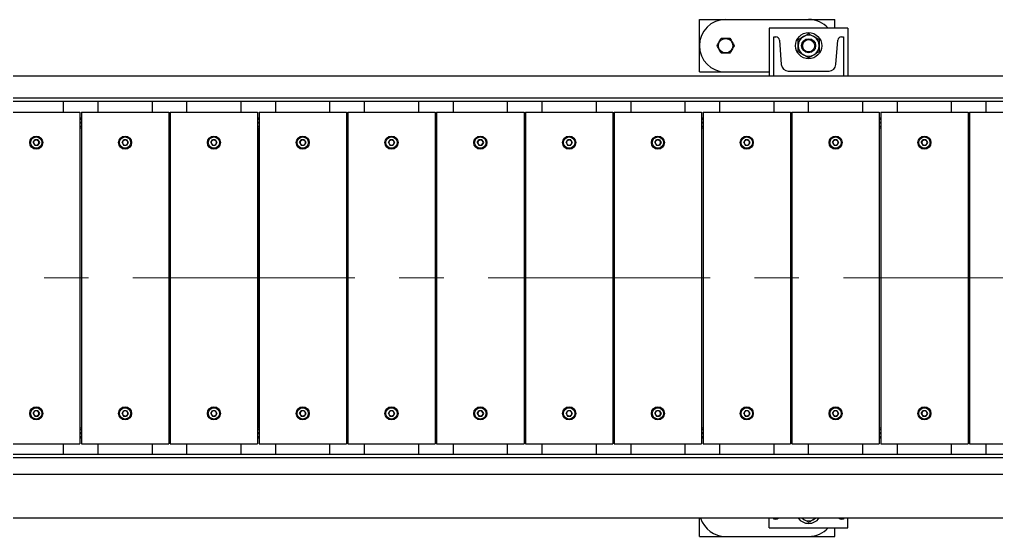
# Model space of a CAD drawing. Header units: millimetres. Extents: x 0 to 11880, y 0 to 8400.
# Drawn here: x 6740 to 7858, y 2897 to 3489 of the extents above; entities that cross this region are included whole.
import ezdxf

# ---------------------------------------------------------------- set-up
doc = ezdxf.new("R2010")
doc.units = ezdxf.units.MM
doc.header["$LTSCALE"] = 20
doc.linetypes.add('CENTERX2', pattern=[20.32, 12.7, -2.54, 2.54, -2.54])
doc.layers.add('ANNOTAZIONI', color=7, linetype='Continuous')

msp = doc.modelspace()

# ---------------------------------------------------------------- linework, layer by layer
at = {"color": 7, "linetype": 'Continuous', "lineweight": 25}
for p, q in [((7517.78, 3429.15), (7517.78, 3489.15)), ((7517.78, 3489.15), (7547.78, 3489.15)), ((7547.78, 3489.15), (7642.78, 3489.15)), ((7642.78, 3489.15), (7672.78, 3489.15)), ((7672.78, 3479.15), (7672.78, 3489.15)), ((7687.78, 3479.15), (7597.78, 3479.15)), ((7597.78, 3479.15), (7597.78, 3424.15)), ((7687.78, 3479.15), (7687.78, 3424.15)), ((7602.78, 3424.15), (7602.78, 3469.15)), ((7602.78, 3469.15), (7605.28, 3469.15)), ((7609.27, 3465.46), (7611.51, 3437.51)), ((7674.05, 3437.51), (7676.28, 3465.46)), ((7680.27, 3469.15), (7682.78, 3469.15)), ((7682.78, 3469.15), (7682.78, 3424.15)), ((7602.78, 3424.15), (6187.78, 3424.15)), ((7517.78, 3429.15), (7547.78, 3429.15)), ((7547.78, 3429.15), (7597.78, 3429.15)), ((7682.78, 3424.15), (7602.78, 3424.15)), ((7619.48, 3430.15), (7666.07, 3430.15)), ((9097.78, 3424.15), (7682.78, 3424.15)), ((10672.78, 3399.15), (6107.78, 3399.15)), ((10672.78, 3395.15), (6107.78, 3395.15)), ((6789.98, 3395.15), (6789.98, 3383.15)), ((6829.98, 3383.15), (6829.98, 3395.15)), ((6891.58, 3395.15), (6891.58, 3383.15)), ((6931.58, 3383.15), (6931.58, 3395.15)), ((6993.18, 3395.15), (6993.18, 3383.15)), ((7033.18, 3383.15), (7033.18, 3395.15)), ((7094.78, 3395.15), (7094.78, 3383.15)), ((7134.78, 3383.15), (7134.78, 3395.15)), ((7196.38, 3395.15), (7196.38, 3383.15)), ((7236.38, 3383.15), (7236.38, 3395.15)), ((7297.98, 3395.15), (7297.98, 3383.15)), ((7337.98, 3383.15), (7337.98, 3395.15)), ((7399.58, 3395.15), (7399.58, 3383.15)), ((7439.58, 3383.15), (7439.58, 3395.15)), ((7501.18, 3395.15), (7501.18, 3383.15)), ((7541.18, 3383.15), (7541.18, 3395.15)), ((7602.78, 3395.15), (7602.78, 3383.15)), ((7642.78, 3383.15), (7642.78, 3395.15)), ((7704.38, 3395.15), (7704.38, 3383.15)), ((7744.38, 3383.15), (7744.38, 3395.15)), ((7805.98, 3395.15), (7805.98, 3383.15)), ((7845.98, 3383.15), (7845.98, 3395.15)), ((6715.18, 3383.15), (6803.18, 3383.15)), ((6803.18, 3383.15), (6809.18, 3383.15)), ((6809.18, 3383.15), (6809.18, 3003.15)), ((6810.78, 3376.15), (6809.18, 3376.15)), ((6810.78, 3383.15), (6810.78, 3003.15)), ((6810.78, 3383.15), (6816.78, 3383.15)), ((6816.78, 3383.15), (6904.78, 3383.15)), ((6904.78, 3383.15), (6910.78, 3383.15)), ((6910.78, 3383.15), (6910.78, 3003.15)), ((6912.38, 3376.15), (6910.78, 3376.15)), ((6912.38, 3383.15), (6912.38, 3003.15)), ((6912.38, 3383.15), (6918.38, 3383.15)), ((6918.38, 3383.15), (7006.38, 3383.15)), ((7006.38, 3383.15), (7012.38, 3383.15)), ((7012.38, 3383.15), (7012.38, 3003.15)), ((7013.98, 3376.15), (7012.38, 3376.15)), ((7013.98, 3383.15), (7013.98, 3003.15)), ((7013.98, 3383.15), (7019.98, 3383.15)), ((7019.98, 3383.15), (7107.98, 3383.15)), ((7107.98, 3383.15), (7113.98, 3383.15)), ((7113.98, 3383.15), (7113.98, 3003.15)), ((7115.58, 3376.15), (7113.98, 3376.15)), ((7115.58, 3383.15), (7115.58, 3003.15)), ((7115.58, 3383.15), (7121.58, 3383.15)), ((7121.58, 3383.15), (7209.58, 3383.15)), ((7209.58, 3383.15), (7215.58, 3383.15)), ((7215.58, 3383.15), (7215.58, 3003.15)), ((7217.18, 3376.15), (7215.58, 3376.15)), ((7217.18, 3383.15), (7217.18, 3003.15)), ((7217.18, 3383.15), (7223.18, 3383.15)), ((7223.18, 3383.15), (7311.18, 3383.15)), ((7311.18, 3383.15), (7317.18, 3383.15)), ((7317.18, 3383.15), (7317.18, 3003.15)), ((7318.78, 3376.15), (7317.18, 3376.15)), ((7318.78, 3383.15), (7318.78, 3003.15)), ((7318.78, 3383.15), (7324.78, 3383.15)), ((7324.78, 3383.15), (7412.78, 3383.15)), ((7412.78, 3383.15), (7418.78, 3383.15)), ((7418.78, 3383.15), (7418.78, 3003.15)), ((7420.38, 3376.15), (7418.78, 3376.15)), ((7420.38, 3383.15), (7420.38, 3003.15)), ((7420.38, 3383.15), (7426.38, 3383.15)), ((7426.38, 3383.15), (7514.38, 3383.15)), ((7514.38, 3383.15), (7520.38, 3383.15)), ((7520.38, 3383.15), (7520.38, 3003.15)), ((7521.98, 3376.15), (7520.38, 3376.15)), ((7521.98, 3383.15), (7521.98, 3003.15)), ((7521.98, 3383.15), (7527.98, 3383.15)), ((7527.98, 3383.15), (7615.98, 3383.15)), ((7615.98, 3383.15), (7621.98, 3383.15)), ((7621.98, 3383.15), (7621.98, 3003.15)), ((7623.58, 3376.15), (7621.98, 3376.15)), ((7623.58, 3383.15), (7623.58, 3003.15)), ((7623.58, 3383.15), (7629.58, 3383.15)), ((7629.58, 3383.15), (7717.58, 3383.15)), ((7717.58, 3383.15), (7723.58, 3383.15)), ((7723.58, 3383.15), (7723.58, 3003.15)), ((7725.18, 3376.15), (7723.58, 3376.15)), ((7725.18, 3383.15), (7725.18, 3003.15)), ((7725.18, 3383.15), (7731.18, 3383.15)), ((7731.18, 3383.15), (7819.18, 3383.15)), ((7819.18, 3383.15), (7825.18, 3383.15)), ((7825.18, 3383.15), (7825.18, 3003.15)), ((7826.78, 3376.15), (7825.18, 3376.15)), ((7826.78, 3383.15), (7826.78, 3003.15)), ((7826.78, 3383.15), (7832.78, 3383.15)), ((7832.78, 3383.15), (7920.78, 3383.15)), ((6810.77, 3371.15), (6809.17, 3371.15)), ((6809.17, 3370.65), (6810.77, 3370.65)), ((6810.77, 3366.65), (6809.17, 3366.65)), ((6810.77, 3364.65), (6809.17, 3364.65)), ((6809.18, 3375.15), (6810.78, 3375.15)), ((6810.77, 3364.65), (6810.77, 3021.65)), ((6910.78, 3375.15), (6912.38, 3375.15)), ((6912.38, 3371.15), (6910.78, 3371.15)), ((6910.78, 3370.65), (6912.38, 3370.65)), ((6912.38, 3366.65), (6910.78, 3366.65)), ((6912.38, 3364.65), (6910.78, 3364.65)), ((7013.97, 3371.15), (7012.37, 3371.15)), ((7012.37, 3370.65), (7013.97, 3370.65)), ((7013.97, 3366.65), (7012.37, 3366.65)), ((7013.97, 3364.65), (7012.37, 3364.65)), ((7012.38, 3375.15), (7013.98, 3375.15)), ((7013.97, 3364.65), (7013.97, 3021.65)), ((7115.58, 3371.15), (7113.97, 3371.15)), ((7113.97, 3370.65), (7115.58, 3370.65)), ((7115.58, 3366.65), (7113.97, 3366.65)), ((7115.58, 3364.65), (7113.97, 3364.65)), ((7113.98, 3375.15), (7115.58, 3375.15)), ((7115.57, 3364.65), (7115.57, 3021.65)), ((7215.58, 3375.15), (7217.18, 3375.15)), ((7217.17, 3371.15), (7215.58, 3371.15)), ((7215.58, 3370.65), (7217.17, 3370.65)), ((7217.17, 3366.65), (7215.58, 3366.65)), ((7217.17, 3364.65), (7215.58, 3364.65)), ((7217.17, 3364.65), (7217.17, 3021.65)), ((7318.77, 3366.65), (7317.17, 3366.65)), ((7318.77, 3364.65), (7317.17, 3364.65)), ((7317.18, 3375.15), (7318.78, 3375.15)), ((7318.78, 3371.15), (7317.18, 3371.15)), ((7317.18, 3370.65), (7318.78, 3370.65)), ((7318.77, 3364.65), (7318.77, 3021.65)), ((7420.37, 3371.15), (7418.77, 3371.15)), ((7418.77, 3370.65), (7420.37, 3370.65)), ((7420.37, 3366.65), (7418.77, 3366.65)), ((7420.37, 3364.65), (7418.77, 3364.65)), ((7418.78, 3375.15), (7420.38, 3375.15)), ((7420.37, 3364.65), (7420.37, 3021.65)), ((7521.97, 3371.15), (7520.37, 3371.15)), ((7520.37, 3370.65), (7521.97, 3370.65)), ((7521.97, 3366.65), (7520.37, 3366.65)), ((7521.97, 3364.65), (7520.37, 3364.65)), ((7520.38, 3375.15), (7521.98, 3375.15)), ((7521.97, 3364.65), (7521.97, 3021.65)), ((7623.57, 3371.15), (7621.97, 3371.15)), ((7621.97, 3370.65), (7623.57, 3370.65)), ((7623.57, 3366.65), (7621.97, 3366.65)), ((7623.57, 3364.65), (7621.97, 3364.65)), ((7621.98, 3375.15), (7623.58, 3375.15)), ((7725.17, 3371.15), (7723.57, 3371.15)), ((7723.57, 3370.65), (7725.17, 3370.65)), ((7725.17, 3366.65), (7723.57, 3366.65)), ((7725.17, 3364.65), (7723.57, 3364.65)), ((7723.58, 3375.15), (7725.18, 3375.15)), ((7725.17, 3364.65), (7725.17, 3021.65)), ((7826.77, 3371.15), (7825.17, 3371.15)), ((7825.17, 3370.65), (7826.77, 3370.65)), ((7826.77, 3366.65), (7825.17, 3366.65)), ((7826.77, 3364.65), (7825.17, 3364.65)), ((7825.18, 3375.15), (7826.78, 3375.15)), ((7826.77, 3364.65), (7826.77, 3021.65)), ((6755.66, 3348.15), (6757.42, 3351.19)), ((6755.66, 3348.15), (6757.42, 3345.1)), ((6760.94, 3351.19), (6757.42, 3351.19)), ((6757.42, 3345.1), (6760.94, 3345.1)), ((6760.94, 3351.19), (6762.7, 3348.15)), ((6762.7, 3348.15), (6760.94, 3345.1)), ((6857.26, 3348.15), (6859.02, 3351.19)), ((6857.26, 3348.15), (6859.02, 3345.1)), ((6862.54, 3351.19), (6859.02, 3351.19)), ((6859.02, 3345.1), (6862.54, 3345.1)), ((6862.54, 3351.19), (6864.3, 3348.15)), ((6864.3, 3348.15), (6862.54, 3345.1)), ((6958.86, 3348.15), (6960.62, 3351.19)), ((6958.86, 3348.15), (6960.62, 3345.1)), ((6964.14, 3351.19), (6960.62, 3351.19)), ((6960.62, 3345.1), (6964.14, 3345.1)), ((6964.14, 3351.19), (6965.9, 3348.15)), ((6965.9, 3348.15), (6964.14, 3345.1)), ((7060.46, 3348.15), (7062.22, 3351.19)), ((7060.46, 3348.15), (7062.22, 3345.1)), ((7065.74, 3351.19), (7062.22, 3351.19)), ((7062.22, 3345.1), (7065.74, 3345.1)), ((7065.74, 3351.19), (7067.5, 3348.15)), ((7067.5, 3348.15), (7065.74, 3345.1)), ((7162.06, 3348.15), (7163.82, 3351.19)), ((7162.06, 3348.15), (7163.82, 3345.1)), ((7167.34, 3351.19), (7163.82, 3351.19)), ((7163.82, 3345.1), (7167.34, 3345.1)), ((7167.34, 3351.19), (7169.1, 3348.15)), ((7169.1, 3348.15), (7167.34, 3345.1)), ((7263.66, 3348.15), (7265.42, 3351.19)), ((7263.66, 3348.15), (7265.42, 3345.1)), ((7268.94, 3351.19), (7265.42, 3351.19)), ((7265.42, 3345.1), (7268.94, 3345.1)), ((7268.94, 3351.19), (7270.7, 3348.15)), ((7270.7, 3348.15), (7268.94, 3345.1)), ((7365.26, 3348.15), (7367.02, 3351.19)), ((7365.26, 3348.15), (7367.02, 3345.1)), ((7370.54, 3351.19), (7367.02, 3351.19)), ((7367.02, 3345.1), (7370.54, 3345.1)), ((7370.54, 3351.19), (7372.3, 3348.15)), ((7372.3, 3348.15), (7370.54, 3345.1)), ((7466.86, 3348.15), (7468.62, 3351.19)), ((7466.86, 3348.15), (7468.62, 3345.1)), ((7472.14, 3351.19), (7468.62, 3351.19)), ((7468.62, 3345.1), (7472.14, 3345.1)), ((7472.14, 3351.19), (7473.9, 3348.15)), ((7473.9, 3348.15), (7472.14, 3345.1)), ((7568.46, 3348.15), (7570.22, 3351.19)), ((7568.46, 3348.15), (7570.22, 3345.1)), ((7573.74, 3351.19), (7570.22, 3351.19)), ((7570.22, 3345.1), (7573.74, 3345.1)), ((7573.74, 3351.19), (7575.5, 3348.15)), ((7575.5, 3348.15), (7573.74, 3345.1)), ((7670.06, 3348.15), (7671.82, 3351.19)), ((7670.06, 3348.15), (7671.82, 3345.1)), ((7675.34, 3351.19), (7671.82, 3351.19)), ((7671.82, 3345.1), (7675.34, 3345.1)), ((7675.34, 3351.19), (7677.1, 3348.15)), ((7677.1, 3348.15), (7675.34, 3345.1)), ((7771.66, 3348.15), (7773.42, 3351.19)), ((7771.66, 3348.15), (7773.42, 3345.1)), ((7776.94, 3351.19), (7773.42, 3351.19)), ((7773.42, 3345.1), (7776.94, 3345.1)), ((7776.94, 3351.19), (7778.7, 3348.15)), ((7778.7, 3348.15), (7776.94, 3345.1)), ((6755.66, 3038.15), (6757.42, 3041.19)), ((6760.94, 3041.19), (6757.42, 3041.19)), ((6760.94, 3041.19), (6762.7, 3038.15)), ((6857.26, 3038.15), (6859.02, 3041.19)), ((6862.54, 3041.19), (6859.02, 3041.19)), ((6862.54, 3041.19), (6864.3, 3038.15)), ((6958.86, 3038.15), (6960.62, 3041.19)), ((6964.14, 3041.19), (6960.62, 3041.19)), ((6964.14, 3041.19), (6965.9, 3038.15)), ((7060.46, 3038.15), (7062.22, 3041.19)), ((7065.74, 3041.19), (7062.22, 3041.19)), ((7065.74, 3041.19), (7067.5, 3038.15)), ((7162.06, 3038.15), (7163.82, 3041.19)), ((7167.34, 3041.19), (7163.82, 3041.19)), ((7167.34, 3041.19), (7169.1, 3038.15)), ((7263.66, 3038.15), (7265.42, 3041.19)), ((7268.94, 3041.19), (7265.42, 3041.19)), ((7268.94, 3041.19), (7270.7, 3038.15)), ((7365.26, 3038.15), (7367.02, 3041.19)), ((7370.54, 3041.19), (7367.02, 3041.19)), ((7370.54, 3041.19), (7372.3, 3038.15)), ((7466.86, 3038.15), (7468.62, 3041.19)), ((7472.14, 3041.19), (7468.62, 3041.19)), ((7472.14, 3041.19), (7473.9, 3038.15)), ((7568.46, 3038.15), (7570.22, 3041.19)), ((7573.74, 3041.19), (7570.22, 3041.19)), ((7573.74, 3041.19), (7575.5, 3038.15)), ((7670.06, 3038.15), (7671.82, 3041.19)), ((7675.34, 3041.19), (7671.82, 3041.19)), ((7675.34, 3041.19), (7677.1, 3038.15)), ((7771.66, 3038.15), (7773.42, 3041.19)), ((7776.94, 3041.19), (7773.42, 3041.19)), ((7776.94, 3041.19), (7778.7, 3038.15)), ((6755.66, 3038.15), (6757.42, 3035.1)), ((6757.42, 3035.1), (6760.94, 3035.1)), ((6762.7, 3038.15), (6760.94, 3035.1)), ((6857.26, 3038.15), (6859.02, 3035.1)), ((6859.02, 3035.1), (6862.54, 3035.1)), ((6864.3, 3038.15), (6862.54, 3035.1)), ((6958.86, 3038.15), (6960.62, 3035.1)), ((6960.62, 3035.1), (6964.14, 3035.1)), ((6965.9, 3038.15), (6964.14, 3035.1)), ((7060.46, 3038.15), (7062.22, 3035.1)), ((7062.22, 3035.1), (7065.74, 3035.1)), ((7067.5, 3038.15), (7065.74, 3035.1)), ((7162.06, 3038.15), (7163.82, 3035.1)), ((7163.82, 3035.1), (7167.34, 3035.1)), ((7169.1, 3038.15), (7167.34, 3035.1)), ((7263.66, 3038.15), (7265.42, 3035.1)), ((7265.42, 3035.1), (7268.94, 3035.1)), ((7270.7, 3038.15), (7268.94, 3035.1)), ((7365.26, 3038.15), (7367.02, 3035.1)), ((7367.02, 3035.1), (7370.54, 3035.1)), ((7372.3, 3038.15), (7370.54, 3035.1)), ((7466.86, 3038.15), (7468.62, 3035.1)), ((7468.62, 3035.1), (7472.14, 3035.1)), ((7473.9, 3038.15), (7472.14, 3035.1)), ((7568.46, 3038.15), (7570.22, 3035.1)), ((7570.22, 3035.1), (7573.74, 3035.1)), ((7575.5, 3038.15), (7573.74, 3035.1)), ((7670.06, 3038.15), (7671.82, 3035.1)), ((7671.82, 3035.1), (7675.34, 3035.1)), ((7677.1, 3038.15), (7675.34, 3035.1)), ((7771.66, 3038.15), (7773.42, 3035.1)), ((7773.42, 3035.1), (7776.94, 3035.1)), ((7778.7, 3038.15), (7776.94, 3035.1)), ((6809.17, 3021.65), (6810.77, 3021.65)), ((6809.17, 3019.65), (6810.77, 3019.65)), ((6910.78, 3021.65), (6912.38, 3021.65)), ((6910.78, 3019.65), (6912.38, 3019.65)), ((7012.37, 3021.65), (7013.97, 3021.65)), ((7012.37, 3019.65), (7013.97, 3019.65)), ((7113.97, 3021.65), (7115.58, 3021.65)), ((7113.97, 3019.65), (7115.58, 3019.65)), ((7215.58, 3021.65), (7217.17, 3021.65)), ((7215.58, 3019.65), (7217.17, 3019.65)), ((7317.17, 3021.65), (7318.77, 3021.65)), ((7317.18, 3019.65), (7318.78, 3019.65)), ((7418.77, 3021.65), (7420.37, 3021.65)), ((7418.77, 3019.65), (7420.37, 3019.65)), ((7520.37, 3021.65), (7521.97, 3021.65)), ((7520.37, 3019.65), (7521.97, 3019.65)), ((7621.97, 3021.65), (7623.57, 3021.65)), ((7621.97, 3019.65), (7623.57, 3019.65)), ((7723.57, 3021.65), (7725.17, 3021.65)), ((7723.57, 3019.65), (7725.17, 3019.65)), ((7825.17, 3021.65), (7826.77, 3021.65)), ((7825.17, 3019.65), (7826.77, 3019.65)), ((6810.77, 3015.65), (6809.17, 3015.65)), ((6809.17, 3015.15), (6810.77, 3015.15)), ((6810.78, 3011.15), (6809.18, 3011.15)), ((6809.18, 3010.15), (6810.78, 3010.15)), ((6912.38, 3015.65), (6910.78, 3015.65)), ((6910.78, 3015.15), (6912.38, 3015.15)), ((6912.38, 3011.15), (6910.78, 3011.15)), ((6910.78, 3010.15), (6912.38, 3010.15)), ((7013.97, 3015.65), (7012.37, 3015.65)), ((7012.37, 3015.15), (7013.97, 3015.15)), ((7013.98, 3011.15), (7012.38, 3011.15)), ((7012.38, 3010.15), (7013.98, 3010.15)), ((7115.58, 3015.65), (7113.97, 3015.65)), ((7113.97, 3015.15), (7115.58, 3015.15)), ((7115.58, 3011.15), (7113.98, 3011.15)), ((7113.98, 3010.15), (7115.58, 3010.15)), ((7217.17, 3015.65), (7215.58, 3015.65)), ((7215.58, 3015.15), (7217.17, 3015.15)), ((7217.18, 3011.15), (7215.58, 3011.15)), ((7215.58, 3010.15), (7217.18, 3010.15)), ((7318.78, 3015.65), (7317.18, 3015.65)), ((7317.18, 3015.15), (7318.78, 3015.15)), ((7318.78, 3011.15), (7317.18, 3011.15)), ((7317.18, 3010.15), (7318.78, 3010.15)), ((7420.37, 3015.65), (7418.77, 3015.65)), ((7418.77, 3015.15), (7420.37, 3015.15)), ((7420.38, 3011.15), (7418.78, 3011.15)), ((7418.78, 3010.15), (7420.38, 3010.15)), ((7521.97, 3015.65), (7520.37, 3015.65)), ((7520.37, 3015.15), (7521.97, 3015.15)), ((7521.98, 3011.15), (7520.38, 3011.15)), ((7520.38, 3010.15), (7521.98, 3010.15)), ((7623.57, 3015.65), (7621.97, 3015.65)), ((7621.97, 3015.15), (7623.57, 3015.15)), ((7623.58, 3011.15), (7621.98, 3011.15)), ((7621.98, 3010.15), (7623.58, 3010.15)), ((7725.17, 3015.65), (7723.57, 3015.65)), ((7723.57, 3015.15), (7725.17, 3015.15)), ((7725.18, 3011.15), (7723.58, 3011.15)), ((7723.58, 3010.15), (7725.18, 3010.15)), ((7826.77, 3015.65), (7825.17, 3015.65)), ((7825.17, 3015.15), (7826.77, 3015.15)), ((7826.78, 3011.15), (7825.18, 3011.15)), ((7825.18, 3010.15), (7826.78, 3010.15)), ((6715.18, 3003.15), (6803.18, 3003.15)), ((6789.97, 3003.15), (6789.97, 2991.15)), ((6803.18, 3003.15), (6809.18, 3003.15)), ((6810.78, 3003.15), (6816.78, 3003.15)), ((6816.78, 3003.15), (6904.78, 3003.15)), ((6829.97, 2991.15), (6829.97, 3003.15)), ((6891.57, 3003.15), (6891.57, 2991.15)), ((6904.78, 3003.15), (6910.78, 3003.15)), ((6912.38, 3003.15), (6918.38, 3003.15)), ((6918.38, 3003.15), (7006.38, 3003.15)), ((6931.57, 2991.15), (6931.57, 3003.15)), ((6993.17, 3003.15), (6993.17, 2991.15)), ((7006.38, 3003.15), (7012.38, 3003.15)), ((7013.98, 3003.15), (7019.98, 3003.15)), ((7019.98, 3003.15), (7107.98, 3003.15)), ((7033.17, 2991.15), (7033.17, 3003.15)), ((7094.77, 3003.15), (7094.77, 2991.15)), ((7107.98, 3003.15), (7113.98, 3003.15)), ((7115.58, 3003.15), (7121.58, 3003.15)), ((7121.58, 3003.15), (7209.58, 3003.15)), ((7134.77, 2991.15), (7134.77, 3003.15)), ((7196.37, 3003.15), (7196.37, 2991.15)), ((7209.58, 3003.15), (7215.58, 3003.15)), ((7217.18, 3003.15), (7223.18, 3003.15)), ((7223.18, 3003.15), (7311.18, 3003.15)), ((7236.37, 2991.15), (7236.37, 3003.15)), ((7297.97, 3003.15), (7297.97, 2991.15)), ((7311.18, 3003.15), (7317.18, 3003.15)), ((7318.78, 3003.15), (7324.78, 3003.15)), ((7324.78, 3003.15), (7412.78, 3003.15)), ((7337.97, 2991.15), (7337.97, 3003.15)), ((7399.57, 3003.15), (7399.57, 2991.15)), ((7412.78, 3003.15), (7418.78, 3003.15)), ((7420.38, 3003.15), (7426.38, 3003.15)), ((7426.38, 3003.15), (7514.38, 3003.15)), ((7439.57, 2991.15), (7439.57, 3003.15)), ((7501.17, 3003.15), (7501.17, 2991.15)), ((7514.38, 3003.15), (7520.38, 3003.15)), ((7521.98, 3003.15), (7527.98, 3003.15)), ((7527.98, 3003.15), (7615.98, 3003.15)), ((7541.17, 2991.15), (7541.17, 3003.15)), ((7602.77, 3003.15), (7602.77, 2991.15)), ((7615.98, 3003.15), (7621.98, 3003.15)), ((7623.58, 3003.15), (7629.58, 3003.15)), ((7629.58, 3003.15), (7717.58, 3003.15)), ((7642.77, 2991.15), (7642.77, 3003.15)), ((7704.37, 3003.15), (7704.37, 2991.15)), ((7717.58, 3003.15), (7723.58, 3003.15)), ((7725.18, 3003.15), (7731.18, 3003.15)), ((7731.18, 3003.15), (7819.18, 3003.15)), ((7744.37, 2991.15), (7744.37, 3003.15)), ((7805.97, 3003.15), (7805.97, 2991.15)), ((7819.18, 3003.15), (7825.18, 3003.15)), ((7826.78, 3003.15), (7832.78, 3003.15)), ((7832.78, 3003.15), (7920.78, 3003.15)), ((7845.97, 2991.15), (7845.97, 3003.15)), ((10672.78, 2991.15), (6107.78, 2991.15)), ((10672.78, 2987.15), (6107.78, 2987.15)), ((10672.78, 2968.15), (6107.78, 2968.15)), ((10672.78, 2918.15), (6107.78, 2918.15)), ((7517.78, 2897.15), (7517.78, 2918.15)), ((7597.78, 2907.15), (7597.78, 2918.15)), ((7602.78, 2917.15), (7602.78, 2918.15)), ((7605.28, 2917.15), (7602.78, 2917.15)), ((7651.19, 2918.15), (7648.78, 2916.75)), ((7682.78, 2917.15), (7680.27, 2917.15)), ((7682.78, 2918.15), (7682.78, 2917.15)), ((7687.78, 2907.15), (7687.78, 2918.15)), ((7597.78, 2907.15), (7687.78, 2907.15)), ((7672.78, 2897.15), (7672.78, 2907.15)), ((7517.78, 2897.15), (7547.78, 2897.15)), ((7547.78, 2897.15), (7642.78, 2897.15)), ((7642.78, 2897.15), (7672.78, 2897.15))]:
    msp.add_line(p, q, dxfattribs=at)
at = {"color": 7, "linetype": 'Continuous', "lineweight": 25, "flags": 128}
for points in [[(7636.78, 2916.75), (7635.47, 2917.63), (7634.84, 2918.15)], [(7650.71, 2918.15), (7650.08, 2917.63), (7648.78, 2916.75)]]:
    msp.add_lwpolyline(points, dxfattribs=at)
at = {"color": 7, "linetype": 'Continuous', "lineweight": 25}
for centre, radius in [((7547.78, 3459.15), 8.23), ((7642.78, 3459.15), 15), ((7642.78, 3459.15), 8), ((7642.78, 3459.15), 7), ((6759.18, 3348.15), 7.5), ((6759.18, 3348.15), 6.5), ((6860.78, 3348.15), 7.5), ((6860.78, 3348.15), 6.5), ((6962.38, 3348.15), 7.5), ((6962.38, 3348.15), 6.5), ((7063.98, 3348.15), 7.5), ((7063.98, 3348.15), 6.5), ((7165.58, 3348.15), 7.5), ((7165.58, 3348.15), 6.5), ((7267.18, 3348.15), 7.5), ((7267.18, 3348.15), 6.5), ((7368.78, 3348.15), 7.5), ((7368.78, 3348.15), 6.5), ((7470.38, 3348.15), 7.5), ((7470.38, 3348.15), 6.5), ((7571.98, 3348.15), 7.5), ((7571.98, 3348.15), 6.5), ((7673.58, 3348.15), 7.5), ((7673.58, 3348.15), 6.5), ((7775.18, 3348.15), 7.5), ((7775.18, 3348.15), 6.5), ((6759.18, 3038.15), 7.5), ((6759.18, 3038.15), 6.5), ((6860.78, 3038.15), 7.5), ((6860.78, 3038.15), 6.5), ((6962.38, 3038.15), 7.5), ((6962.38, 3038.15), 6.5), ((7063.98, 3038.15), 7.5), ((7063.98, 3038.15), 6.5), ((7165.58, 3038.15), 7.5), ((7165.58, 3038.15), 6.5), ((7267.18, 3038.15), 7.5), ((7267.18, 3038.15), 6.5), ((7368.78, 3038.15), 7.5), ((7368.78, 3038.15), 6.5), ((7470.38, 3038.15), 7.5), ((7470.38, 3038.15), 6.5), ((7571.98, 3038.15), 7.5), ((7571.98, 3038.15), 6.5), ((7673.58, 3038.15), 7.5), ((7673.58, 3038.15), 6.5), ((7775.18, 3038.15), 7.5), ((7775.18, 3038.15), 6.5)]:
    msp.add_circle(centre, radius, dxfattribs=at)
for centre, radius, start, end in [((7547.78, 3459.15), 30, 90, 180), ((7642.78, 3459.15), 30, 41.81031, 90), ((7605.28, 3465.15), 4, 4.57, 90), ((7642.78, 3459.15), 12, 120, 180), ((7642.78, 3459.15), 12, 60, 120), ((7642.78, 3459.15), 12, 0, 60), ((7680.27, 3465.15), 4, 90, 175.43), ((7547.78, 3459.15), 30, 180, 270), ((7642.78, 3459.15), 12, 180, 240), ((7642.78, 3459.15), 12, 300, 0), ((7642.78, 3459.15), 12, 240, 300), ((7619.48, 3438.15), 8, 184.57, 270), ((7666.07, 3438.15), 8, 270, 355.43), ((6759.18, 3348.15), 3.05, 150, 210), ((6759.18, 3348.15), 3.05, 90, 150), ((6759.18, 3348.15), 3.05, 210, 270), ((6759.18, 3348.15), 3.05, 30, 90), ((6759.18, 3348.15), 3.05, 270, 330), ((6759.18, 3348.15), 3.05, 330, 30), ((6860.78, 3348.15), 3.05, 150, 210), ((6860.78, 3348.15), 3.05, 90, 150), ((6860.78, 3348.15), 3.05, 210, 270), ((6860.78, 3348.15), 3.05, 30, 90), ((6860.78, 3348.15), 3.05, 270, 330), ((6860.78, 3348.15), 3.05, 330, 30), ((6962.38, 3348.15), 3.05, 150, 210), ((6962.38, 3348.15), 3.05, 90, 150), ((6962.38, 3348.15), 3.05, 210, 270), ((6962.38, 3348.15), 3.05, 30, 90), ((6962.38, 3348.15), 3.05, 270, 330), ((6962.38, 3348.15), 3.05, 330, 30), ((7063.98, 3348.15), 3.05, 150, 210), ((7063.98, 3348.15), 3.05, 90, 150), ((7063.98, 3348.15), 3.05, 210, 270), ((7063.98, 3348.15), 3.05, 30, 90), ((7063.98, 3348.15), 3.05, 270, 330), ((7063.98, 3348.15), 3.05, 330, 30), ((7165.58, 3348.15), 3.05, 150, 210), ((7165.58, 3348.15), 3.05, 90, 150), ((7165.58, 3348.15), 3.05, 210, 270), ((7165.58, 3348.15), 3.05, 30, 90), ((7165.58, 3348.15), 3.05, 270, 330), ((7165.58, 3348.15), 3.05, 330, 30), ((7267.18, 3348.15), 3.05, 150, 210), ((7267.18, 3348.15), 3.05, 90, 150), ((7267.18, 3348.15), 3.05, 210, 270), ((7267.18, 3348.15), 3.05, 30, 90), ((7267.18, 3348.15), 3.05, 270, 330), ((7267.18, 3348.15), 3.05, 330, 30), ((7368.78, 3348.15), 3.05, 150, 210), ((7368.78, 3348.15), 3.05, 90, 150), ((7368.78, 3348.15), 3.05, 210, 270), ((7368.78, 3348.15), 3.05, 30, 90), ((7368.78, 3348.15), 3.05, 270, 330), ((7368.78, 3348.15), 3.05, 330, 30), ((7470.38, 3348.15), 3.05, 150, 210), ((7470.38, 3348.15), 3.05, 90, 150), ((7470.38, 3348.15), 3.05, 210, 270), ((7470.38, 3348.15), 3.05, 30, 90), ((7470.38, 3348.15), 3.05, 270, 330), ((7470.38, 3348.15), 3.05, 330, 30), ((7571.98, 3348.15), 3.05, 150, 210), ((7571.98, 3348.15), 3.05, 90, 150), ((7571.98, 3348.15), 3.05, 210, 270), ((7571.98, 3348.15), 3.05, 30, 90), ((7571.98, 3348.15), 3.05, 270, 330), ((7571.98, 3348.15), 3.05, 330, 30), ((7673.58, 3348.15), 3.05, 150, 210), ((7673.58, 3348.15), 3.05, 90, 150), ((7673.58, 3348.15), 3.05, 210, 270), ((7673.58, 3348.15), 3.05, 30, 90), ((7673.58, 3348.15), 3.05, 270, 330), ((7673.58, 3348.15), 3.05, 330, 30), ((7775.18, 3348.15), 3.05, 150, 210), ((7775.18, 3348.15), 3.05, 90, 150), ((7775.18, 3348.15), 3.05, 210, 270), ((7775.18, 3348.15), 3.05, 30, 90), ((7775.18, 3348.15), 3.05, 270, 330), ((7775.18, 3348.15), 3.05, 330, 30), ((6759.18, 3038.15), 3.05, 90, 150), ((6759.18, 3038.15), 3.05, 30, 90), ((6860.78, 3038.15), 3.05, 90, 150), ((6860.78, 3038.15), 3.05, 30, 90), ((6962.38, 3038.15), 3.05, 90, 150), ((6962.38, 3038.15), 3.05, 30, 90), ((7063.98, 3038.15), 3.05, 90, 150), ((7063.98, 3038.15), 3.05, 30, 90), ((7165.58, 3038.15), 3.05, 90, 150), ((7165.58, 3038.15), 3.05, 30, 90), ((7267.18, 3038.15), 3.05, 90, 150), ((7267.18, 3038.15), 3.05, 30, 90), ((7368.78, 3038.15), 3.05, 90, 150), ((7368.78, 3038.15), 3.05, 30, 90), ((7470.38, 3038.15), 3.05, 90, 150), ((7470.38, 3038.15), 3.05, 30, 90), ((7571.98, 3038.15), 3.05, 90, 150), ((7571.98, 3038.15), 3.05, 30, 90), ((7673.58, 3038.15), 3.05, 90, 150), ((7673.58, 3038.15), 3.05, 30, 90), ((7775.18, 3038.15), 3.05, 90, 150), ((7775.18, 3038.15), 3.05, 30, 90), ((6759.18, 3038.15), 3.05, 150, 210), ((6759.18, 3038.15), 3.05, 210, 270), ((6759.18, 3038.15), 3.05, 270, 330), ((6759.18, 3038.15), 3.05, 330, 30), ((6860.78, 3038.15), 3.05, 150, 210), ((6860.78, 3038.15), 3.05, 210, 270), ((6860.78, 3038.15), 3.05, 270, 330), ((6860.78, 3038.15), 3.05, 330, 30), ((6962.38, 3038.15), 3.05, 150, 210), ((6962.38, 3038.15), 3.05, 210, 270), ((6962.38, 3038.15), 3.05, 270, 330), ((6962.38, 3038.15), 3.05, 330, 30), ((7063.98, 3038.15), 3.05, 150, 210), ((7063.98, 3038.15), 3.05, 210, 270), ((7063.98, 3038.15), 3.05, 270, 330), ((7063.98, 3038.15), 3.05, 330, 30), ((7165.58, 3038.15), 3.05, 150, 210), ((7165.58, 3038.15), 3.05, 210, 270), ((7165.58, 3038.15), 3.05, 270, 330), ((7165.58, 3038.15), 3.05, 330, 30), ((7267.18, 3038.15), 3.05, 150, 210), ((7267.18, 3038.15), 3.05, 210, 270), ((7267.18, 3038.15), 3.05, 270, 330), ((7267.18, 3038.15), 3.05, 330, 30), ((7368.78, 3038.15), 3.05, 150, 210), ((7368.78, 3038.15), 3.05, 210, 270), ((7368.78, 3038.15), 3.05, 270, 330), ((7368.78, 3038.15), 3.05, 330, 30), ((7470.38, 3038.15), 3.05, 150, 210), ((7470.38, 3038.15), 3.05, 210, 270), ((7470.38, 3038.15), 3.05, 270, 330), ((7470.38, 3038.15), 3.05, 330, 30), ((7571.98, 3038.15), 3.05, 150, 210), ((7571.98, 3038.15), 3.05, 210, 270), ((7571.98, 3038.15), 3.05, 270, 330), ((7571.98, 3038.15), 3.05, 330, 30), ((7673.58, 3038.15), 3.05, 150, 210), ((7673.58, 3038.15), 3.05, 210, 270), ((7673.58, 3038.15), 3.05, 270, 330), ((7673.58, 3038.15), 3.05, 330, 30), ((7775.18, 3038.15), 3.05, 150, 210), ((7775.18, 3038.15), 3.05, 210, 270), ((7775.18, 3038.15), 3.05, 270, 330), ((7775.18, 3038.15), 3.05, 330, 30), ((7547.78, 2927.15), 30, 197.4576, 270), ((7605.28, 2921.15), 4, 270, 311.40962), ((7642.78, 2927.15), 15, 216.8699, 323.1301), ((7680.27, 2921.15), 4, 228.59038, 270), ((7642.78, 2927.15), 12, 240, 300), ((7642.78, 2927.15), 30, 270, 318.18969)]:
    msp.add_arc(centre, radius, start, end, dxfattribs=at)
for points, knots in [([(7537.96, 3459.15), (7538.39, 3459.88), (7539.25, 3461.38), (7540.52, 3463.59), (7541.74, 3465.7), (7542.49, 3466.99), (7542.87, 3467.65)], [0, 0, 0, 0, 0.2646049, 0.5349477, 0.7653431, 1, 1, 1, 1]), ([(7542.87, 3467.65), (7544.05, 3467.65), (7546.03, 3467.65), (7548.94, 3467.65), (7551.03, 3467.65), (7552.27, 3467.65), (7552.68, 3467.65)], [0, 0, 0, 0, 0.3642607, 0.6135447, 0.8695509, 1, 1, 1, 1]), ([(7552.68, 3467.65), (7553.11, 3466.91), (7553.97, 3465.42), (7555.25, 3463.21), (7556.47, 3461.09), (7557.21, 3459.8), (7557.59, 3459.15)], [0, 0, 0, 0, 0.2646049, 0.5349477, 0.7653431, 1, 1, 1, 1]), ([(7630.78, 3466.07), (7631.75, 3466.64), (7633.72, 3467.77), (7635.75, 3468.95), (7636.78, 3469.54)], [0, 0, 0, 0, 0.495458, 1, 1, 1, 1]), ([(7630.78, 3459.15), (7630.78, 3459.78), (7630.78, 3462.12), (7630.78, 3464.4), (7630.78, 3466.07)], [0, 0, 0, 0, 0.2686336, 1, 1, 1, 1]), ([(7636.78, 3469.54), (7636.92, 3469.62), (7637.99, 3470.24), (7640.03, 3471.41), (7641.85, 3472.47), (7642.78, 3473)], [0, 0, 0, 0, 0.0700986, 0.5307888, 1, 1, 1, 1]), ([(7642.78, 3473), (7643.75, 3472.44), (7645.72, 3471.3), (7647.75, 3470.13), (7648.78, 3469.54)], [0, 0, 0, 0, 0.495458, 1, 1, 1, 1]), ([(7648.78, 3469.54), (7648.92, 3469.46), (7649.99, 3468.83), (7652.03, 3467.66), (7653.85, 3466.61), (7654.78, 3466.07)], [0, 0, 0, 0, 0.0700986, 0.5307888, 1, 1, 1, 1]), ([(7654.78, 3466.07), (7654.78, 3464.4), (7654.78, 3462.12), (7654.78, 3459.78), (7654.78, 3459.15)], [0, 0, 0, 0, 0.7313664, 1, 1, 1, 1]), ([(7542.87, 3450.65), (7542.44, 3451.38), (7541.58, 3452.88), (7540.31, 3455.09), (7539.09, 3457.2), (7538.34, 3458.49), (7537.96, 3459.15)], [0, 0, 0, 0, 0.2646049, 0.5349477, 0.7653431, 1, 1, 1, 1]), ([(7557.59, 3459.15), (7557.16, 3458.41), (7556.3, 3456.92), (7555.03, 3454.71), (7553.81, 3452.59), (7553.06, 3451.3), (7552.68, 3450.65)], [0, 0, 0, 0, 0.2646049, 0.5349477, 0.7653431, 1, 1, 1, 1]), ([(7630.78, 3452.22), (7630.78, 3452.8), (7630.78, 3455.06), (7630.78, 3457.4), (7630.78, 3459.15)], [0, 0, 0, 0, 0.2575513, 1, 1, 1, 1]), ([(7654.78, 3459.15), (7654.78, 3457.4), (7654.78, 3455.06), (7654.78, 3452.8), (7654.78, 3452.22)], [0, 0, 0, 0, 0.7424487, 1, 1, 1, 1]), ([(7552.68, 3450.65), (7552.27, 3450.65), (7551.05, 3450.65), (7548.96, 3450.65), (7546.05, 3450.65), (7544.05, 3450.65), (7542.87, 3450.65)], [0, 0, 0, 0, 0.1304497, 0.3800433, 0.6357378, 1, 1, 1, 1]), ([(7636.78, 3448.75), (7636.63, 3448.84), (7635.56, 3449.46), (7633.53, 3450.63), (7631.7, 3451.69), (7630.78, 3452.22)], [0, 0, 0, 0, 0.0700986, 0.5307888, 1, 1, 1, 1]), ([(7642.78, 3445.29), (7641.8, 3445.85), (7639.83, 3446.99), (7637.8, 3448.16), (7636.78, 3448.75)], [0, 0, 0, 0, 0.495458, 1, 1, 1, 1]), ([(7648.78, 3448.75), (7648.63, 3448.67), (7647.56, 3448.05), (7645.53, 3446.88), (7643.7, 3445.82), (7642.78, 3445.29)], [0, 0, 0, 0, 0.0700986, 0.5307888, 1, 1, 1, 1]), ([(7654.78, 3452.22), (7653.8, 3451.66), (7651.83, 3450.52), (7649.8, 3449.35), (7648.78, 3448.75)], [0, 0, 0, 0, 0.495458, 1, 1, 1, 1]), ([(7636.78, 2916.75), (7636.63, 2916.84), (7635.83, 2917.3), (7635.02, 2917.77), (7634.36, 2918.15)], [0, 0, 0, 0, 0.1762536, 1, 1, 1, 1]), ([(7642.78, 2913.29), (7641.8, 2913.85), (7639.83, 2914.99), (7637.8, 2916.16), (7636.78, 2916.75)], [0, 0, 0, 0, 0.495458, 1, 1, 1, 1]), ([(7648.78, 2916.75), (7648.63, 2916.67), (7647.56, 2916.05), (7645.53, 2914.88), (7643.7, 2913.82), (7642.78, 2913.29)], [0, 0, 0, 0, 0.0700986, 0.5307888, 1, 1, 1, 1])]:
    msp.add_open_spline(points, degree=3, knots=knots, dxfattribs=at)
at = {"layer": 'ANNOTAZIONI', "linetype": 'CENTERX2', "lineweight": 18}
msp.add_line((5650.5, 3193.15), (11139.7, 3193.15), dxfattribs=at)

doc.saveas('drawing.dxf')
